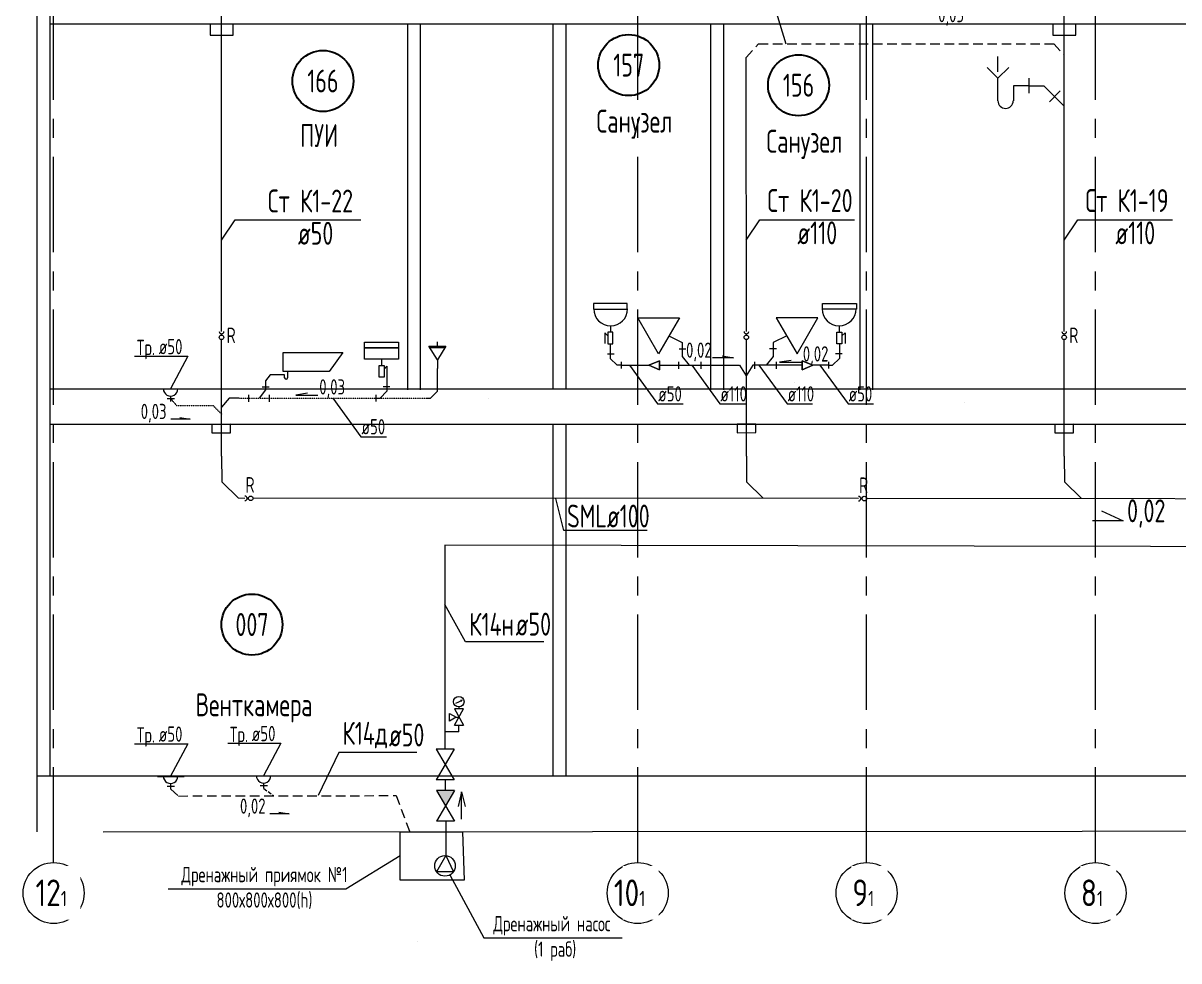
# Model space of a CAD drawing. Header units: millimetres. Extents: x -8689834 to 9419935, y -370377 to 166066.
# Drawn here: x -358683 to -343534, y -26651 to -14357 of the extents above; entities that cross this region are included whole.
import ezdxf
from ezdxf.enums import TextEntityAlignment as Align

# ---------------------------------------------------------------- set-up
doc = ezdxf.new("R2010")
doc.units = ezdxf.units.MM
doc.header["$MEASUREMENT"] = 0
for name, pattern in [('01_base$0$DASHED2', [0.375, 0.25, -0.125]), ('CENTER', [2, 1.25, -0.25, 0.25, -0.25]), ('gost5', [0.137795, 0.098425, -0.03937, 0, 0])]:
    doc.linetypes.add(name, pattern=pattern)
doc.layers.get('0').update_dxf_attribs({"color": 250, "lineweight": 9})
for name, color, linetype, lineweight in [('_ВК-переход на SML', 3, 'Continuous', 30), ('АР_Маркер экспликации', 239, 'Continuous', 13), ('АР_Номер помещения', 1, 'Continuous', 25), ('АР_Оси', 195, 'Continuous', 9), ('АР_Помещения_площадь', 19, 'Continuous', 9), ('ВК_канализация', 32, 'Continuous', 30), ('ФВ-5', 250, 'Continuous', 9)]:
    doc.layers.add(name, color=color, linetype=linetype, lineweight=lineweight)
for name, color, linetype in [('PDF _0', 7, 'Continuous'), ('PDF ___Text VK', 7, 'Continuous'), ('PDF __OBORUD', 1, 'Continuous'), ('PDF __ВК-Text VK', 7, 'Continuous'), ('PDF __ВК-Text В1', 7, 'Continuous'), ('PDF __ВК-В1', 5, 'Continuous'), ('PDF __ВК-переход', 7, 'Continuous'), ('PDF __ВК-питьевой фонтанчик', 7, 'Continuous'), ('PDF __ВК-противопожарные муфты', 1, 'Continuous'), ('PDF __ВК-стены', 7, 'Continuous'), ('PDF __ВК-текст К2', 7, 'Continuous'), ('PDF __Дренажные насосы', 1, 'Continuous'), ('PDF __К14', 3, 'Continuous'), ('PDF __насос', 1, 'Continuous'), ('PDF __Сантехника', 7, 'Continuous'), ('PDF _TEKSTBK', 7, 'Continuous'), ('PDF _надписи ВК', 7, 'Continuous'), ('АР_Кровля дорожки', 245, 'Continuous'), ('АР_Таблицы', 250, 'Continuous')]:
    doc.layers.add(name, color=color, linetype=linetype)
doc.layers.add('PDF __ВК-К1', color=7, linetype='Continuous', true_color=0xb80000)
doc.layers.add('PDF __ВК-К14н', color=190, linetype='Continuous', true_color=0x7f00ff)
doc.styles.add('ISOCPEUR', font='isocpeur.ttf', dxfattribs={"width": 0.7})
doc.styles.get("Standard").update_dxf_attribs({"font": 'isocpeur.ttf', "width": 0.7})
doc.styles.add('ГОСТ 2.304', font='isocpeur.ttf', dxfattribs={"width": 0.7})

# ---------------------------------------------------------------- blocks, each defined once
blk = doc.blocks.new('*U3339')
at = {"layer": 'АР_Номер помещения', "color": 7}
blk.add_circle((-15720, 4793), 400, dxfattribs=at)
at = {"layer": 'АР_Помещения_площадь', "color": 7}
blk.add_line((-13545, 633), (-13545, 633), dxfattribs=at)
at = {"color": 7, "style": 'ISOCPEUR', "width": 0.7, "flags": 1}
blk.add_attdef('КАТЕГОРИЯ', (-499, -2092), '', height=250, dxfattribs=at)
at = {"layer": 'АР_Номер помещения', "color": 7, "style": 'ISOCPEUR', "width": 0.7}
blk.add_attdef('НОМЕР_ПОМЕЩЕНИЯ', text='', height=300, dxfattribs=at).set_placement((-15720, 4793), align=Align.MIDDLE_CENTER)
at = {"layer": 'АР_Помещения_площадь', "color": 7, "lineweight": 30, "width": 0.7, "flags": 104}
blk.add_attdef('ИМЯ_ПОМЕЩЕНИЯ', text='', height=100, dxfattribs=at).set_placement((158, 1217), align=Align.MIDDLE_CENTER)
at = {"layer": 'АР_Помещения_площадь', "color": 7, "style": 'ISOCPEUR', "width": 0.7}
blk.add_attdef('ПЛОЩАДЬ_ПОМЕЩЕНИЯ', text='', height=200, dxfattribs=at).set_placement((-13540, 880), align=Align.MIDDLE_RIGHT)
blk = doc.blocks.new('*U3335')
at = {"layer": 'АР_Номер помещения', "color": 7}
blk.add_circle((-15720, 4793), 400, dxfattribs=at)
at = {"layer": 'АР_Помещения_площадь', "color": 7}
blk.add_line((-13545, 633), (-13545, 633), dxfattribs=at)
at = {"color": 7, "style": 'ISOCPEUR', "width": 0.7, "flags": 1}
blk.add_attdef('КАТЕГОРИЯ', (-499, -2092), '', height=250, dxfattribs=at)
at = {"layer": 'АР_Номер помещения', "color": 7, "style": 'ISOCPEUR', "width": 0.7}
blk.add_attdef('НОМЕР_ПОМЕЩЕНИЯ', text='', height=300, dxfattribs=at).set_placement((-15720, 4793), align=Align.MIDDLE_CENTER)
at = {"layer": 'АР_Помещения_площадь', "color": 7, "lineweight": 30, "width": 0.7, "flags": 104}
blk.add_attdef('ИМЯ_ПОМЕЩЕНИЯ', text='', height=100, dxfattribs=at).set_placement((158, 1217), align=Align.MIDDLE_CENTER)
at = {"layer": 'АР_Помещения_площадь', "color": 7, "style": 'ISOCPEUR', "width": 0.7}
blk.add_attdef('ПЛОЩАДЬ_ПОМЕЩЕНИЯ', text='', height=200, dxfattribs=at).set_placement((-13540, 880), align=Align.MIDDLE_RIGHT)
blk = doc.blocks.new('*U3336')
at = {"layer": 'АР_Номер помещения', "color": 7}
blk.add_circle((-15720, 4793), 400, dxfattribs=at)
at = {"layer": 'АР_Помещения_площадь', "color": 7}
blk.add_line((-13545, 633), (-13545, 633), dxfattribs=at)
at = {"color": 7, "style": 'ISOCPEUR', "width": 0.7, "flags": 1}
blk.add_attdef('КАТЕГОРИЯ', (-499, -2092), '', height=250, dxfattribs=at)
at = {"layer": 'АР_Номер помещения', "color": 7, "style": 'ISOCPEUR', "width": 0.7}
blk.add_attdef('НОМЕР_ПОМЕЩЕНИЯ', text='', height=300, dxfattribs=at).set_placement((-15720, 4793), align=Align.MIDDLE_CENTER)
at = {"layer": 'АР_Помещения_площадь', "color": 7, "lineweight": 30, "width": 0.7, "flags": 104}
blk.add_attdef('ИМЯ_ПОМЕЩЕНИЯ', text='', height=100, dxfattribs=at).set_placement((158, 1217), align=Align.MIDDLE_CENTER)
at = {"layer": 'АР_Помещения_площадь', "color": 7, "style": 'ISOCPEUR', "width": 0.7}
blk.add_attdef('ПЛОЩАДЬ_ПОМЕЩЕНИЯ', text='', height=200, dxfattribs=at).set_placement((-13540, 880), align=Align.MIDDLE_RIGHT)
blk = doc.blocks.new('*U3304')
at = {"layer": 'АР_Номер помещения', "color": 7}
blk.add_circle((-15720, 4793), 400, dxfattribs=at)
at = {"layer": 'АР_Помещения_площадь', "color": 7}
blk.add_line((-13545, 633), (-13545, 633), dxfattribs=at)
at = {"color": 7, "style": 'ISOCPEUR', "width": 0.7, "flags": 1}
blk.add_attdef('КАТЕГОРИЯ', (-499, -2092), '', height=250, dxfattribs=at)
at = {"layer": 'АР_Номер помещения', "color": 7, "style": 'ISOCPEUR', "width": 0.7}
blk.add_attdef('НОМЕР_ПОМЕЩЕНИЯ', text='', height=300, dxfattribs=at).set_placement((-15720, 4793), align=Align.MIDDLE_CENTER)
at = {"layer": 'АР_Помещения_площадь', "color": 7, "lineweight": 30, "width": 0.7, "flags": 104}
blk.add_attdef('ИМЯ_ПОМЕЩЕНИЯ', text='', height=100, dxfattribs=at).set_placement((158, 1217), align=Align.MIDDLE_CENTER)
at = {"layer": 'АР_Помещения_площадь', "color": 7, "style": 'ISOCPEUR', "width": 0.7}
blk.add_attdef('ПЛОЩАДЬ_ПОМЕЩЕНИЯ', text='', height=200, dxfattribs=at).set_placement((-13540, 880), align=Align.MIDDLE_RIGHT)

msp = doc.modelspace()

# ---------------------------------------------------------------- hatches: boundary and pattern name
at = {"layer": 'ФВ-5', "ltscale": 500}
h = msp.add_hatch(color=256, dxfattribs=at)
h.dxf.hatch_style = 1
h.paths.add_polyline_path([(-353029.8, -24416.1), (-353264.2, -24416.1), (-353147, -24617.5)])

# ---------------------------------------------------------------- linework, layer by layer
at = {"layer": '_ВК-переход на SML', "lineweight": 13}
for points in [[(-355964.8, -19616.4), (-356208.4, -19617.5), (-356207.9, -19728.8), (-355964.3, -19727.7)], [(-349080.7, -19613.7), (-349324.3, -19614.8), (-349323.8, -19726.2), (-349080.2, -19725)], [(-344914.9, -19616.4), (-345158.5, -19617.5), (-345158, -19728.8), (-344914.4, -19727.7)]]:
    msp.add_lwpolyline(points, close=True, dxfattribs=at)
at = {"layer": 'PDF _0', "lineweight": 13}
for points in [[(-353005.7, -23454.3), (-353095.9, -23508.4), (-353095.9, -23406.2), (-353005.7, -23454.3), (-352969.7, -23454.3)], [(-353029.8, -23562.5), (-352909.6, -23346.1), (-353029.8, -23346.1), (-352909.6, -23562.5)], [(-353029.8, -23562.5), (-352909.6, -23562.5)], [(-352969.7, -23646.7), (-352969.7, -23562.5)], [(-352969.7, -23646.7), (-353156, -23646.7)]]:
    msp.add_lwpolyline(points, dxfattribs=at)
at = {"layer": 'PDF _0', "color": 3, "lineweight": 13}
for centre in [(-356749.1, -19151.3), (-356749.1, -19151.3), (-356749.1, -24230.7), (-356749.1, -24230.7), (-355529.8, -24223.8), (-355529.8, -24223.8)]:
    msp.add_arc(centre, 95.2, 179.99999, 0.00001, dxfattribs=at)
at = {"layer": 'PDF ___Text VK', "color": 3, "lineweight": 13}
msp.add_lwpolyline([(-353739.1, -24957.1), (-352921.6, -24957.1), (-352903.6, -25594.2), (-353739.1, -25594.2)], close=True, dxfattribs=at)
at = {"layer": 'PDF __OBORUD', "lineweight": 13}
for points in [[(-353011.8, -23274), (-352969.7, -23256), (-352927.6, -23231.9), (-352945.6, -23249.9)], [(-352969.7, -23322.1), (-352969.7, -23346.1)], [(-352927.6, -23231.9), (-352951.6, -23237.9)]]:
    msp.add_lwpolyline(points, dxfattribs=at)
msp.add_circle((-352972.7, -23253), 69.1, dxfattribs=at)
at = {"layer": 'PDF __ВК-Text VK', "lineweight": 13}
msp.add_lwpolyline([(-344547.5, -20752), (-344265, -20882.1), (-344667.8, -20881.4)], dxfattribs=at)
at = {"layer": 'PDF __ВК-Text В1', "lineweight": 13}
for points in [[(-349519.2, -18719.3), (-349370.3, -18744.4), (-349647.2, -18744.4)], [(-348615.3, -18777.9), (-348769.9, -18804), (-348482.4, -18804)], [(-354953.4, -19210.4), (-355108, -19236.6), (-354820.5, -19236.6)], [(-356630.2, -19527), (-356493.9, -19550.1), (-356747.3, -19550.1)], [(-355332.3, -24701), (-355196, -24724.1), (-355449.3, -24724.1)]]:
    msp.add_lwpolyline(points, dxfattribs=at)
at = {"layer": 'PDF __ВК-В1', "color": 244, "lineweight": 13, "true_color": 0x991b1e}
for points in [[(-356080.9, -18399.6), (-356081.5, -7955.2)], [(-345035.9, -18399.6), (-345036.9, -7955.2)], [(-349201.9, -18399.6), (-349204.5, -14808.3)], [(-356081.8, -20036), (-356081.8, -18506.4)], [(-349202.5, -20036), (-349203.1, -18506.4)], [(-345036.9, -18969.3), (-345036.9, -18506.4)], [(-353252.7, -19182.8), (-353252.7, -19182.8), (-353252.7, -18883.7)], [(-345036.9, -20036), (-345036.9, -18969.3)]]:
    msp.add_lwpolyline(points, dxfattribs=at)
at = {"layer": 'PDF __ВК-В1', "lineweight": 13}
msp.add_lwpolyline([(-353252.7, -18591.6), (-353252.7, -18536.6)], dxfattribs=at)
at = {"layer": 'PDF __ВК-В1', "color": 244, "linetype": 'gost5', "lineweight": 13, "ltscale": 0.5, "true_color": 0x991b1e}
msp.add_lwpolyline([(-355848.8, -19275), (-353396.6, -19271.7)], dxfattribs=at)
at = {"layer": 'PDF __ВК-К1', "lineweight": 13}
for points in [[(-345502.5, -15076.7), (-345502.5, -15275.7)], [(-345502.5, -15178.3), (-345701.5, -15178.3)], [(-345502.5, -15178.3), (-345303.6, -15178.3), (-345036.9, -15445)], [(-345091.9, -15246.1), (-345231.6, -15390)], [(-355504.9, -19046.1), (-355504.9, -19164.6), (-355589.6, -19274.7)], [(-355445.7, -18969.9), (-355504.9, -19046.1)], [(-356920.6, -19153.4), (-356573.5, -19153.4)], [(-355725, -19321.2), (-355725, -19228.1)], [(-355458.4, -19130.7), (-355547.3, -19130.7)], [(-355454.1, -19321.2), (-355454.1, -19228.1)], [(-356920.6, -24232.8), (-356573.5, -24232.8)], [(-355701.2, -24225.9), (-355354.1, -24225.9)]]:
    msp.add_lwpolyline(points, dxfattribs=at)
at = {"layer": 'PDF __ВК-К1', "color": 244, "lineweight": 13, "true_color": 0x991b1e}
for points in [[(-350986, -18562.7), (-350986, -18753.2)], [(-350085.4, -18626.2), (-349996.5, -18626.2)], [(-350043.1, -18545.8), (-350043.1, -18727.8)], [(-348809.9, -18626.2), (-348898.8, -18626.2)], [(-348852.3, -18545.8), (-348852.3, -18727.8)], [(-347983.5, -18562.7), (-347983.5, -18753.2)], [(-351024.1, -18693.9), (-350935.2, -18693.9)], [(-350842, -18842.1), (-350897.1, -18842.1), (-350986, -18753.2)], [(-350043.1, -18727.8), (-349954.2, -18842.1)], [(-348852.3, -18727.8), (-348941.1, -18842.1)], [(-348127.5, -18842.1), (-348072.4, -18842.1), (-347983.5, -18753.2)], [(-347945.4, -18693.9), (-348034.3, -18693.9)], [(-350842, -18797.6), (-350842, -18886.5)], [(-350089.6, -18888.7), (-350089.6, -18795.5)], [(-349797.6, -18795.5), (-349797.6, -18888.7)], [(-349097.8, -18795.5), (-349097.8, -18888.7)], [(-348805.7, -18888.7), (-348805.7, -18795.5)], [(-348127.5, -18797.6), (-348127.5, -18886.5)], [(-353913.8, -18993.1), (-353913.8, -19183.5)], [(-356920.6, -19153.4), (-356573.5, -19153.4)], [(-354057.7, -19272.4), (-354002.7, -19272.4), (-353913.8, -19183.5)], [(-354057.7, -19228), (-354057.7, -19316.9)], [(-353875.7, -19124.3), (-353964.6, -19124.3)], [(-353396.6, -19271.7), (-353341.6, -19271.7), (-353252.7, -19182.8)], [(-356700.5, -19284.6), (-356793.6, -19284.6)], [(-356700.5, -19284.6), (-356793.6, -19284.6)], [(-356747, -19318.5), (-356747, -19250.8)], [(-356747, -19318.5), (-356747, -19250.8)], [(-356920.6, -24232.8), (-356573.5, -24232.8)], [(-355701.2, -24225.9), (-355354.1, -24225.9)], [(-356700.5, -24364), (-356793.6, -24364)], [(-356700.5, -24364), (-356793.6, -24364)], [(-356747, -24397.9), (-356747, -24330.2)], [(-356747, -24397.9), (-356747, -24330.2)], [(-355481.1, -24357.1), (-355574.2, -24357.1)], [(-355481.1, -24357.1), (-355574.2, -24357.1)], [(-355527.7, -24391), (-355527.7, -24323.3)], [(-355527.7, -24391), (-355527.7, -24323.3)]]:
    msp.add_lwpolyline(points, dxfattribs=at)
at = {"layer": 'PDF __ВК-К1', "color": 244, "linetype": 'gost5', "lineweight": 13, "ltscale": 0.5, "true_color": 0x991b1e}
msp.add_lwpolyline([(-356747, -19284.6), (-356670.8, -19369.3), (-356192.2, -19369.3), (-356082.2, -19483.6)], dxfattribs=at)
at = {"layer": 'PDF __ВК-К14н', "color": 152, "lineweight": 13, "true_color": 0x2776bb}
for points in [[(-353156.1, -21199.9), (-353156, -23310.1)], [(-339277.7, -21227.7), (-353156.1, -21199.9)], [(-353156, -23310.1), (-353156, -23875.1)], [(-353150, -24277.9), (-353150, -24416.1)], [(-353144, -24818.8), (-353144, -25269.7)]]:
    msp.add_lwpolyline(points, dxfattribs=at)
at = {"layer": 'PDF __ВК-переход', "lineweight": 13}
for points in [[(-350343.2, -18901.4), (-350343.2, -18782.8), (-350482.9, -18842.1), (-350343.2, -18901.4), (-350343.2, -18782.8), (-350482.9, -18842.1), (-350343.2, -18901.4), (-350482.9, -18842.1), (-350343.2, -18782.8)], [(-348471.1, -18901.4), (-348471.1, -18782.8), (-348331.4, -18842.1), (-348471.1, -18901.4), (-348471.1, -18782.8), (-348331.4, -18842.1), (-348471.1, -18901.4), (-348331.4, -18842.1), (-348471.1, -18782.8)]]:
    msp.add_lwpolyline(points, close=True, dxfattribs=at)
at = {"layer": 'PDF __ВК-питьевой фонтанчик', "lineweight": 13}
for points in [[(-353252.7, -18769.4), (-353362.8, -18591.6), (-353142.6, -18591.6), (-353252.7, -18769.4), (-353252.7, -18883.7)], [(-353350.1, -18608.5), (-353151.1, -18608.5)]]:
    msp.add_lwpolyline(points, dxfattribs=at)
at = {"layer": 'PDF __ВК-противопожарные муфты', "lineweight": 13}
for points in [[(-356328.3, -14367.8), (-356082.8, -14367.8), (-355833, -14367.8)], [(-356231, -14367.8), (-356231, -14516), (-355930.4, -14516), (-355930.4, -14367.8)], [(-345282.4, -14367.8), (-345036.9, -14367.8), (-344787.1, -14367.8)], [(-345185, -14367.8), (-345185, -14516), (-344884.5, -14516), (-344884.5, -14367.8)]]:
    msp.add_lwpolyline(points, dxfattribs=at)
at = {"layer": 'PDF __ВК-стены', "color": 18, "lineweight": 13, "true_color": 0x000000}
for points in [[(-358500.8, -2092.7), (-358500.8, -24960.8)], [(-358331.5, -2092.7), (-358331.5, -24230.7)], [(-358331.5, -14367.8), (-278656.6, -14367.8)], [(-353646.4, -14380.2), (-353646.4, -19163.6)], [(-353477.1, -14380.2), (-353477.1, -19163.6)], [(-351738.8, -14380.2), (-351738.8, -19151.3)], [(-351569.5, -14380.2), (-351569.5, -19151.3)], [(-349673.9, -14380.2), (-349673.9, -19163.6)], [(-349504.6, -14380.2), (-349504.6, -19163.6)], [(-347717, -14380.2), (-347717, -19163.6)], [(-347547.7, -14380.2), (-347547.7, -19163.6)], [(-358331.5, -19151.3), (-278656.6, -19151.3)], [(-358331.5, -19616.9), (-278656.6, -19616.9)], [(-351738.8, -19616.9), (-351738.8, -24230.7)], [(-351569.5, -19616.9), (-351569.5, -24230.7)], [(-357632.8, -24960.8), (-222911.6, -24866.1)]]:
    msp.add_lwpolyline(points, dxfattribs=at)
at = {"layer": 'PDF __ВК-текст К2', "lineweight": 13}
msp.add_lwpolyline([(-353739.1, -25275.7), (-354451.9, -25710.7), (-354500, -25710.7), (-356781.4, -25710.7)], dxfattribs=at)
at = {"layer": 'PDF __Дренажные насосы', "lineweight": 13}
msp.add_circle((-353153, -25404.9), 135.2, dxfattribs=at)
at = {"layer": 'PDF __К14', "lineweight": 13}
msp.add_lwpolyline([(-345904.7, -14996.3), (-345904.7, -14793.1)], dxfattribs=at)
at = {"layer": 'PDF __насос', "lineweight": 13}
for points in [[(-353144, -25269.7), (-353043, -25483.6), (-353263, -25483.6)], [(-353144, -25269.7), (-353263, -25483.6)]]:
    msp.add_lwpolyline(points, dxfattribs=at)
at = {"layer": 'PDF __Сантехника', "lineweight": 13}
for points in [[(-350763.7, -18033.6), (-351208.2, -18033.6), (-351208.2, -18105.5), (-350763.7, -18105.5)], [(-348205.8, -18033.6), (-347761.3, -18033.6), (-347761.3, -18105.5), (-348205.8, -18105.5)], [(-350356.3, -18693.9), (-350627.2, -18219.8), (-350081.2, -18219.8)], [(-348539, -18693.9), (-348268.1, -18219.8), (-348814.2, -18219.8)], [(-350954.2, -18410.3), (-351017.7, -18410.3), (-351017.7, -18562.7), (-350954.2, -18562.7)], [(-348015.3, -18410.3), (-347951.8, -18410.3), (-347951.8, -18562.7), (-348015.3, -18562.7)], [(-354205.9, -18540.1), (-353761.4, -18540.1), (-353761.4, -18612.1), (-354205.9, -18612.1)], [(-354205.9, -18612.1), (-353761.4, -18612.1), (-353761.4, -18764.5), (-354205.9, -18764.5)], [(-355272.1, -18673.6), (-354493.2, -18673.6), (-354671, -18923.3), (-355272.1, -18923.3)], [(-354015.4, -18844.9), (-353951.9, -18844.9), (-353951.9, -18997.3), (-354015.4, -18997.3)]]:
    msp.add_lwpolyline(points, close=True, dxfattribs=at)
for points in [[(-350983.8, -18329.9), (-350983.8, -18410.3)], [(-347985.7, -18329.9), (-347985.7, -18410.3)], [(-351017.7, -18456.9), (-351060, -18418.8), (-351060, -18558.5)], [(-350220.9, -18456.9), (-350043.1, -18545.8)], [(-348674.5, -18456.9), (-348852.3, -18545.8)], [(-347951.8, -18456.9), (-347909.5, -18418.8), (-347909.5, -18558.5)], [(-353985.8, -18764.5), (-353985.8, -18844.9)], [(-355217.1, -18923.3), (-355217.1, -19008)], [(-353951.9, -18891.5), (-353913.8, -18853.4), (-353913.8, -18993.1)], [(-355255.2, -19008), (-355255.2, -18969.9), (-355445.7, -18969.9)]]:
    msp.add_lwpolyline(points, dxfattribs=at)
for centre, radius, start, end in [((-350981.7, -18103.4), 222.2, 180, 0), ((-347987.8, -18103.4), 222.2, 180, 0), ((-355236.1, -19005.9), 19, 180.00002, 359.99998)]:
    msp.add_arc(centre, radius, start, end, dxfattribs=at)
at = {"layer": 'PDF _TEKSTBK', "lineweight": 13}
for points in [[(-345904.7, -15076.7), (-346044.4, -14937.1)], [(-345904.7, -15377.3), (-345904.7, -15076.7), (-345760.7, -14937.1)], [(-345701.5, -15178.3), (-345701.5, -15377.3)]]:
    msp.add_lwpolyline(points, dxfattribs=at)
msp.add_arc((-345805.2, -15375.2), 99.5, 180.00001, 359.99999, dxfattribs=at)
at = {"layer": 'PDF _надписи ВК', "lineweight": 13}
for points in [[(-353034, -23875.1), (-353268.4, -24277.9)], [(-353034, -23875.1), (-353268.4, -23875.1), (-353034, -24277.9), (-353268.4, -24277.9)], [(-353029.8, -24416.1), (-353264.2, -24818.8)], [(-353029.8, -24416.1), (-353264.2, -24416.1), (-353029.8, -24818.8), (-353264.2, -24818.8)]]:
    msp.add_lwpolyline(points, dxfattribs=at)
at = {"layer": 'АР_Кровля дорожки', "color": 3, "linetype": '01_base$0$DASHED2', "lineweight": 13, "ltscale": 500}
msp.add_lwpolyline([(-356747, -24397.9), (-356646.7, -24489.4), (-353794.5, -24484.3), (-353617.1, -24957.1)], dxfattribs=at)
at = {"layer": 'АР_Кровля дорожки', "color": 3, "linetype": 'gost5', "lineweight": 13, "ltscale": 500}
msp.add_lwpolyline([(-355527.7, -24391), (-355401.9, -24484.8)], dxfattribs=at)
at = {"layer": 'АР_Кровля дорожки', "color": 7, "lineweight": 13, "ltscale": 500}
for points in [[(-352936.7, -24792.6), (-352936.7, -24433), (-352980.4, -24626.3)], [(-352936.7, -24433), (-352888.9, -24626.3)]]:
    msp.add_lwpolyline(points, dxfattribs=at)
at = {"layer": 'АР_Оси', "color": 18, "linetype": 'CENTER', "lineweight": 13, "ltscale": 1000, "true_color": 0x000000}
msp.add_line((-344626.8, -25361.3), (-344626.8, -962.7), dxfattribs=at)
at = {"layer": 'АР_Оси', "color": 18, "lineweight": 13, "ltscale": 0.5, "true_color": 0x000000}
for centre in [(-358282.6, -25761.3), (-350626.8, -25761.3), (-347626.8, -25761.3), (-344626.8, -25761.3)]:
    msp.add_circle(centre, 400, dxfattribs=at)
at = {"layer": 'ВК_канализация', "color": 18, "lineweight": 13, "ltscale": 500, "true_color": 0x000000}
for points in [[(-351417.5, -13077.8), (-349158.3, -13077.8), (-348685.2, -14626.8)], [(-356081.8, -17204.5), (-355903.2, -16936.7), (-354255.6, -16936.7)], [(-349205.4, -17204.5), (-349026.7, -16936.7), (-347787.6, -16936.7)], [(-345036.9, -17204.5), (-344858.2, -16936.7), (-343619.1, -16936.7)], [(-357220.6, -18725.2), (-356523.9, -18725.2), (-356749.1, -19151.3)], [(-350734.5, -18842.1), (-350366.2, -19350.1), (-350031, -19350.1)], [(-349919.5, -18842.1), (-349551.2, -19350.1), (-349216, -19350.1)], [(-349038.3, -18842.1), (-348670, -19350.1), (-348334.8, -19350.1)], [(-348238.3, -18842.1), (-347870.1, -19350.1), (-347534.8, -19350.1)], [(-354622.7, -19273.3), (-354254.4, -19781.4), (-353919.2, -19781.4)], [(-350505.1, -21008.7), (-351596.1, -21008.7), (-351701.3, -20589)], [(-351859.4, -22466.5), (-352883.3, -22466.5), (-353156.1, -21978.2)], [(-357220.6, -23804.5), (-356523.9, -23804.5), (-356749.1, -24230.7)], [(-356001.3, -23797.7), (-355304.5, -23797.7), (-355529.8, -24223.8)], [(-353520.6, -23919.6), (-354544.5, -23919.6), (-354815, -24483.5)]]:
    msp.add_lwpolyline(points, dxfattribs=at)
at = {"layer": 'ВК_канализация', "color": 244, "linetype": '01_base$0$DASHED2', "lineweight": 13, "ltscale": 500, "true_color": 0x991b1e}
msp.add_lwpolyline([(-349204.5, -14808.3), (-349043, -14626.8), (-345172.9, -14626.8), (-345036.3, -14773.7)], dxfattribs=at)
at = {"layer": 'ВК_канализация', "color": 244, "lineweight": 13, "ltscale": 500, "true_color": 0x991b1e}
for points in [[(-356081.5, -18446.4), (-356081.3, -18429.6)], [(-349202.5, -18446.4), (-349202.3, -18429.6)], [(-345036.5, -18446.4), (-345036.3, -18429.6)], [(-350842, -18842.1), (-350482.9, -18842.1)], [(-350343.2, -18842.1), (-349293.2, -18842.1), (-349203.6, -18979.9)], [(-348471.1, -18842.1), (-349116, -18842.1), (-349205.6, -18979.9)], [(-348127.5, -18842.1), (-348331.4, -18842.1)], [(-355848.8, -19275), (-355981.3, -19275), (-356081.8, -19390.8)], [(-356081.8, -20036), (-356078.8, -20369.3), (-355861.5, -20586.5)], [(-349202.5, -20036), (-349199.4, -20369.3), (-348982.2, -20586.5)], [(-345036.9, -20036), (-345033.8, -20369.3), (-344816.5, -20586.5)], [(-355775.8, -20587.2), (-355861.5, -20586.5)], [(-355729.1, -20586.8), (-355745.8, -20587)], [(-347733.6, -20591.3), (-355669.1, -20586.6)], [(-347686.8, -20590.9), (-347703.6, -20591.1)], [(-339540.8, -20596.9), (-347626.8, -20590.7)]]:
    msp.add_lwpolyline(points, dxfattribs=at)
at = {"layer": 'ВК_канализация', "color": 7, "lineweight": 13, "ltscale": 500}
msp.add_lwpolyline([(-286454.4, -24230.7), (-358500.8, -24230.7)], dxfattribs=at)
at = {"layer": 'ВК_канализация', "color": 244, "lineweight": 13, "ltscale": 500, "true_color": 0x991b1e}
for centre in [(-356081.8, -18476.4), (-349202.9, -18476.4), (-345036.9, -18476.4), (-355699.1, -20586.5), (-347656.8, -20590.7)]:
    msp.add_circle(centre, 30, dxfattribs=at)
for centre, start, end in [((-356080.9, -18399.6), 179.27075, 359.27075), ((-349201.9, -18399.6), 179.27075, 359.27075), ((-345035.9, -18399.6), 179.27075, 359.27075), ((-355775.8, -20587.2), 270.50316, 90.50316), ((-347733.6, -20591.3), 270.50316, 90.50316)]:
    msp.add_arc(centre, 30, start, end, dxfattribs=at)

# ---------------------------------------------------------------- block references
at = {"layer": 'АР_Маркер экспликации', "color": 7, "lineweight": 13}
ref = msp.add_blockref('*U3335', (-335025.5, -19700.8), dxfattribs=at)
ref.add_attrib('НОМЕР_ПОМЕЩЕНИЯ', '157', dxfattribs={"layer": 'АР_Номер помещения', "color": 7, "height": 300, "style": 'ISOCPEUR', "width": 0.7}).set_placement((-350745.2, -14907.4), align=Align.MIDDLE_CENTER)
ref = msp.add_blockref('*U3336', (-339033.2, -19909.1), dxfattribs=at)
ref.add_attrib('НОМЕР_ПОМЕЩЕНИЯ', '166', dxfattribs={"layer": 'АР_Номер помещения', "color": 7, "height": 300, "style": 'ISOCPEUR', "width": 0.7}).set_placement((-354752.9, -15115.7), align=Align.MIDDLE_CENTER)
ref = msp.add_blockref('*U3339', (-332799.2, -19964.7), dxfattribs=at)
ref.add_attrib('НОМЕР_ПОМЕЩЕНИЯ', '156', dxfattribs={"layer": 'АР_Номер помещения', "color": 7, "height": 300, "style": 'ISOCPEUR', "width": 0.7}).set_placement((-348518.9, -15171.3), align=Align.MIDDLE_CENTER)
ref = msp.add_blockref('*U3304', (-339963.1, -27034.5), dxfattribs=at)
ref.add_attrib('НОМЕР_ПОМЕЩЕНИЯ', '007', dxfattribs={"layer": 'АР_Номер помещения', "color": 7, "height": 300, "style": 'ISOCPEUR', "width": 0.7}).set_placement((-355682.9, -22241.1), align=Align.MIDDLE_CENTER)

# ---------------------------------------------------------------- texts
at = {"layer": 'АР_Таблицы', "lineweight": 13, "ltscale": 100, "style": 'ISOCPEUR'}
for s, insert, char_height, width, attachment_point in [('\\pxi-1,l1,t1,5;0,03', (-346350.8, -14269.2), 200, 7500, 6), ('\\pxi-1,l1,qc,t1,5;Санузел', (-352767.7, -15682.9), 300, 4196.36, 4), ('\\pxi-1,l1,qc,t1,5;{\\C256;\\c0;ПУИ}', (-356900.8, -15830.1), 300, 4196.36, 4), ('\\pxi-1,l1,qc,t1,5;Санузел', (-350541.4, -15946.8), 300, 4196.36, 4), ('\\pxi-1,l1,t1,5;Ст К1-22', (-355474.9, -16688.9), 300, 7500, 4), ('\\pxi-1,l1,t1,5;Ст К1-20', (-348927.7, -16683.5), 300, 7500, 4), ('\\pxi-1,l1,t1,5;Ст К1-19', (-344759.2, -16683.5), 300, 7500, 4), ('\\pxi-1,l1,t1,5;ø50', (-355081.3, -17112.4), 300, 7500, 4), ('\\pxi-1,l1,t1,5;ø110', (-348534.1, -17107), 300, 7500, 4), ('\\pxi-1,l1,t1,5;ø110', (-344365.6, -17107), 300, 7500, 4), ('\\pxi-1,l1,t1,5;0,02', (-349658, -18667.5), 200, 7500, 6), ('\\pxi-1,l1,t1,5;0,02', (-348462.8, -18716.8), 200, 7500, 4), ('\\pxi-1,l1,t1,5;0,03', (-354801, -19149.4), 200, 7500, 4), ('\\pxi-1,l1,t1,5;ø50', (-350358.5, -19217.5), 200, 7500, 4), ('\\pxi-1,l1,t1,5;ø110', (-349543.4, -19217.5), 200, 7500, 4), ('\\pxi-1,l1,t1,5;ø110', (-348662.2, -19217.5), 200, 7500, 4), ('\\pxi-1,l1,t1,5;ø50', (-347862.3, -19217.5), 200, 7500, 4), ('\\pxi-1,l1,t1,5;0,03', (-356802.9, -19471.1), 200, 7500, 6), ('\\pxi-1,l1,t1,5;ø50', (-354246.7, -19648.7), 200, 7500, 4), ('\\pxi-1,l1,qc,t1,5;{\\C256;\\c0;Венткамера}', (-357753.9, -23334), 300, 4196.36, 4), ('\\pxi-1,l1,t1,5;0,02', (-355505, -24645.1), 200, 7500, 6)]:
    msp.add_mtext(s, dxfattribs=dict(at, insert=insert, char_height=char_height, width=width, attachment_point=attachment_point))
at = {"layer": 'ВК_канализация', "color": 18, "lineweight": 13, "ltscale": 100, "true_color": 0x000000, "attachment_point": 4, "style": 'ISOCPEUR'}
for s, insert, char_height, width in [('R', (-356015.4, -18450.8), 205.4, 5730.034), ('R', (-344970.4, -18450.8), 205.4, 5730.034), ('Тр.', (-357192.7, -18636.7), 200, 5891.51), ('\\pxi-1,l1,t1,5;ø50', (-356904.2, -18598.6), 200, 7500), ('R', (-355767.5, -20411.3), 205.4, 5730.034), ('R', (-347725.2, -20415.5), 205.4, 5730.034), ('\\pxi-1,l1,t1,5;SMLø100', (-351552.9, -20819.1), 300, 2224.257), ('К14н', (-352835.1, -22238.1), 300, 5891.51), ('\\pxi-1,l1,t1,5;ø50', (-352226.8, -22236.5), 300, 7500), ('Тр.', (-357192.7, -23716.1), 200, 5891.51), ('\\pxi-1,l1,t1,5;ø50', (-356904.2, -23678), 200, 7500), ('Тр.', (-355973.3, -23709.2), 200, 5891.51), ('\\pxi-1,l1,t1,5;ø50', (-355684.8, -23671.1), 200, 7500), ('К14д', (-354496.3, -23691.3), 300, 5891.51), ('\\pxi-1,l1,t1,5;ø50', (-353888, -23689.6), 300, 7500), ('\\pxqc;Дренажный приямок №1\\P800х800х800(h)', (-358465.2, -25696.1), 200, 5891.51)]:
    msp.add_mtext(s, dxfattribs=dict(at, insert=insert, char_height=char_height, width=width))
at = {"layer": 'ВК_канализация', "color": 18, "lineweight": 13, "ltscale": 100, "true_color": 0x000000, "insert": (-343710.2, -20786.2), "char_height": 300, "width": 5891.51, "attachment_point": 6, "rotation": 359.89891, "style": 'ISOCPEUR'}
msp.add_mtext('0,02', dxfattribs=at)

# ---------------------------------------------------------------- next in the draw order: texts
at = {"layer": 'АР_Оси', "color": 18, "lineweight": 13, "true_color": 0x000000, "char_height": 350, "width": 123.867, "attachment_point": 3, "line_spacing_factor": 1.149209, "style": 'ГОСТ 2.304', "bg_fill": 2}
for s, insert in [('{\\W0.8;12\\H0.57143x;1}', (-358108.5, -25583.6)), ('{\\W0.8;10\\H0.57143x;1}', (-350527, -25583.6)), ('{\\W0.8;9\\H0.57143x;1}', (-347527, -25583.6)), ('{\\W0.8;8\\H0.57143x;1}', (-344527, -25583.6))]:
    msp.add_mtext(s, dxfattribs=dict(at, insert=insert))

# ---------------------------------------------------------------- next in the draw order: linework, layer by layer
at = {"layer": 'PDF __ВК-текст К2', "lineweight": 13}
msp.add_lwpolyline([(-353088.8, -25523.9), (-352645, -26347.2), (-352596.9, -26347.2), (-350829.6, -26347.2)], dxfattribs=at)
at = {"layer": 'АР_Оси', "color": 18, "linetype": 'CENTER', "lineweight": 13, "ltscale": 1000, "true_color": 0x000000}
for p, q in [((-358282.6, -25361.3), (-358282.6, -990.8)), ((-350626.8, -25361.3), (-350626.8, -1000.2)), ((-347626.8, -25361.3), (-347626.8, -978))]:
    msp.add_line(p, q, dxfattribs=at)

# ---------------------------------------------------------------- next in the draw order: texts
at = {"layer": 'ВК_канализация', "color": 18, "lineweight": 13, "ltscale": 100, "true_color": 0x000000, "insert": (-354699.4, -26357.2), "char_height": 200, "width": 5891.51, "attachment_point": 4, "style": 'ISOCPEUR'}
msp.add_mtext('\\pxqc;Дренажный насос\\P (1 раб)', dxfattribs=at)

doc.saveas('drawing.dxf')
